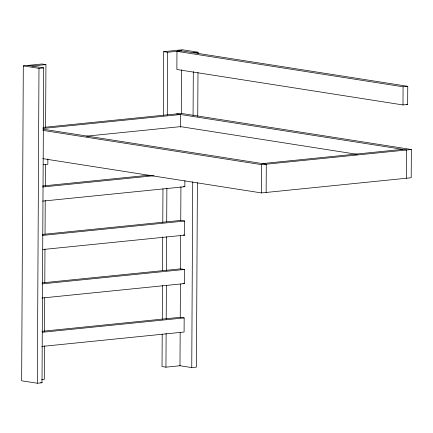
<?xml version="1.0" encoding="UTF-8"?>
<svg xmlns="http://www.w3.org/2000/svg" width="433" height="433" viewBox="0 0 433 433"><rect width="100%" height="100%" fill="white"/><g stroke="black" fill="none" stroke-linecap="round" stroke-linejoin="round"><path stroke-width="0.65" d="M45.606 127.448L45.936 64.604L42.017 63.992L23.301 65.886L21.65 380.775L37.335 383.232L42.012 382.761L43.663 67.873L27.977 65.41M37.335 383.232L38.981 68.344L23.301 65.886M44.464 345.707L44.29 379.492L41.617 379.763M44.539 331.516L44.718 297.731M44.794 282.863L44.972 249.078M45.048 234.21L45.227 200.425M45.303 186.233L45.416 164.61M47.874 158.906L47.847 164.286L43.165 164.762M162.202 334.114L162.029 366.551L165.953 367.168L179.987 365.744L180.16 332.631M162.278 319.251L162.456 285.466M162.532 270.598L162.711 236.813M162.786 222.622L162.96 188.837M163.344 115.178L163.679 51.662L182.396 49.768L198.081 52.225L198.076 53.578M165.953 367.168L166.126 333.378M166.202 319.191L166.38 285.401M166.456 270.538L166.635 236.748M166.71 221.885L166.889 188.101M167.273 115.118L167.598 52.279L163.679 51.662M180.485 127.302L180.55 114.518L42.856 128.471M180.242 317.768L180.415 283.978M180.496 269.115L180.675 235.33M180.75 220.462L180.929 186.677M181.308 113.695L181.541 69.773M41.92 331.315L180.242 317.297L184.166 317.914L184.09 332.041L41.736 346.465M41.99 298.023L184.344 283.599L184.42 269.467L180.496 268.855L42.174 282.868M42.916 249.511L184.599 235.157L184.669 221.025L180.75 220.408L42.429 234.426M42.499 201.134L184.853 186.71L184.88 180.653M197.399 182.639L196.43 367.114L191.754 367.59L192.728 181.763M193.075 115.541L193.302 71.618M197.746 116.417L197.973 72.495M42.97 127.448L181.308 113.43L411.35 149.499L411.204 177.757L261.462 192.929L261.613 164.67L42.905 130.376M266.143 192.452L266.29 164.194L42.921 129.175M402.982 104.948L403.08 86.784L176.956 51.327L176.864 69.496L402.982 104.948L407.664 104.472L407.756 86.308L177.719 50.239M406.522 178.228L406.668 149.97L176.632 113.901M31.901 66.027L45.936 64.604M167.598 52.279L181.638 50.856M38.981 68.344L43.663 67.873M193.399 52.702L198.081 52.225M403.08 86.784L407.756 86.308M86.454 136.157L180.491 126.631L357.312 154.354M262.371 163.582L402.75 149.358M42.678 185.979L149.445 175.165M261.613 164.67L411.35 149.499M42.575 187.007L154.04 175.711M42.32 235.449L184.669 221.025M42.066 283.891L184.42 269.467M42.483 332.268L184.166 317.914M406.327 104.266L407.664 104.472M42.759 158.64L261.462 192.929M183.543 186.504L184.853 186.71M183.289 234.951L184.599 235.157M183.035 283.393L184.344 283.599M179.338 365.641L191.754 367.59M40.707 382.555L42.012 382.761"/></g></svg>
